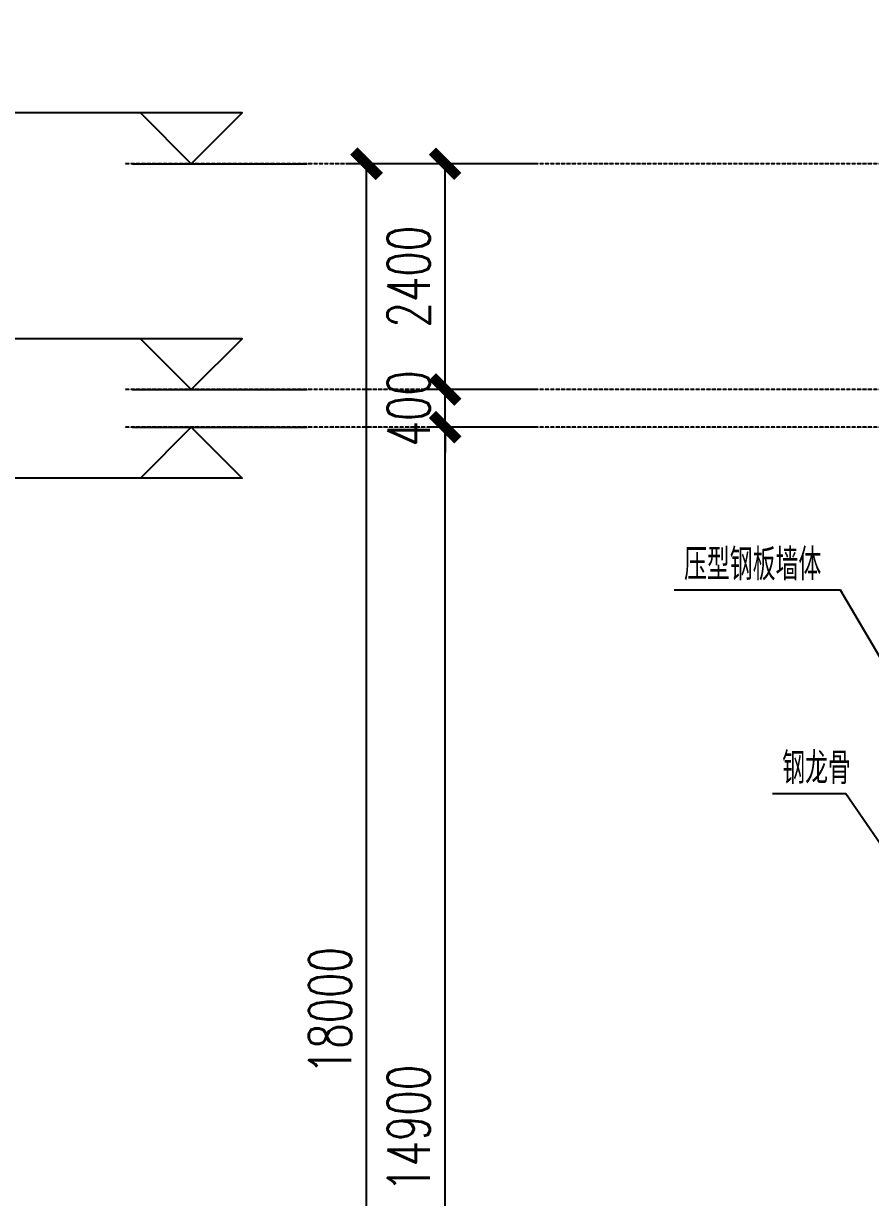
# Model space of a CAD drawing. Extents: x -599358 to 2865263, y -1062760 to 486533.
# Drawn here: x 969240 to 978244, y -674128 to -661653 of the extents above; entities that cross this region are included whole.
import ezdxf
from ezdxf.enums import TextEntityAlignment as Align

# ---------------------------------------------------------------- set-up
doc = ezdxf.new("R2010")
doc.units = 0
doc.linetypes.add('__DASH', pattern=[0.35, 0.25, -0.1])
doc.linetypes.add('DOTE', pattern=[2.42, 2, -0.2, 0.02, -0.2])
for name, color, linetype in [('3符号', 173, 'Continuous'), ('A-AXIS-DOTE', 14, 'DOTE'), ('A-AXIS-SYMB', 3, 'Continuous'), ('DIM', 173, 'Continuous'), ('PUB_TEXT', 7, 'Continuous')]:
    doc.layers.add(name, color=color, linetype=linetype)
doc.styles.add('_TCH_DIM', font='SIMPLEX', dxfattribs={"bigfont": 'GBCBIG'})
doc.styles.add('DHTEXT-1', font='romans.shx', dxfattribs={"width": 0.7, "bigfont": 'chinese.shx'})
doc.styles.add('卓越符号', font='ROMANS.shx', dxfattribs={"width": 0.7, "bigfont": 'CHINESE.shx'})
doc.dimstyles.new('ZN180', dxfattribs={"dimscale": 180, "dimtxt": 2.5, "dimasz": 1.5, "dimexe": 1, "dimexo": 2, "dimgap": 0.9, "dimtad": 1, "dimdec": 0, "dimdsep": 46, "dimtxsty": 'DHTEXT-1', "dimblk": 'ARCHTICK', "dimcen": 2.5, "dimclrd": 173, "dimclre": 173, "dimclrt": 7, "dimazin": 2, "dimtfac": 1, "dimtdec": 0, "dimtix": 1, "dimtmove": 2, "dimatfit": 3, "dimfxl": 0, "dimarcsym": 0})

# ---------------------------------------------------------------- blocks, each defined once
blk = doc.blocks.new('_ArchTick')
at = {"color": 0, "linetype": 'ByBlock', "const_width": 0.4}
blk.add_lwpolyline([(-0.5, -0.5), (0.5, 0.5)], dxfattribs=at)
blk = doc.blocks.new('*D1732')
at = {"layer": 'Defpoints', "color": 0, "ltscale": 1800, "transparency": 16777216}
for p in [(972887, -663143), (974220, -663143), (974220, -681143)]:
    blk.add_point(p, dxfattribs=at)
at = {"layer": 'DIM', "color": 173, "linetype": 'ByBlock', "lineweight": -2, "ltscale": 1800, "transparency": 16777216}
for p, q in [((973860, -663143), (972707, -663143)), ((972887, -681143), (972887, -663143)), ((973860, -681143), (972707, -681143))]:
    blk.add_line(p, q, dxfattribs=at)
at = {"layer": 'DIM', "color": 173, "lineweight": -2, "ltscale": 1800, "transparency": 16777216, "xscale": 270, "yscale": 270, "zscale": 270}
for p, rotation in [((972887, -663143), 90), ((972887, -681143), 270)]:
    blk.add_blockref('_ArchTick', p, dxfattribs=dict(at, rotation=rotation))
at = {"layer": 'DIM', "color": 7, "ltscale": 1800, "transparency": 16777216, "insert": (972500, -672143), "char_height": 450, "attachment_point": 5, "rotation": 90, "style": 'DHTEXT-1'}
blk.add_mtext('18000', dxfattribs=at)
blk = doc.blocks.new('*D1733')
at = {"layer": 'Defpoints', "color": 0, "ltscale": 1800, "transparency": 16777216}
for p in [(973722, -665943), (975055, -665943), (975055, -680843)]:
    blk.add_point(p, dxfattribs=at)
at = {"layer": 'DIM', "color": 173, "linetype": 'ByBlock', "lineweight": -2, "ltscale": 1800, "transparency": 16777216}
for p, q in [((974695, -665943), (973542, -665943)), ((973722, -680843), (973722, -665943)), ((974695, -680843), (973542, -680843))]:
    blk.add_line(p, q, dxfattribs=at)
at = {"layer": 'DIM', "color": 173, "lineweight": -2, "ltscale": 1800, "transparency": 16777216, "xscale": 270, "yscale": 270, "zscale": 270}
for p, rotation in [((973722, -665943), 90), ((973722, -680843), 270)]:
    blk.add_blockref('_ArchTick', p, dxfattribs=dict(at, rotation=rotation))
at = {"layer": 'DIM', "color": 7, "ltscale": 1800, "transparency": 16777216, "insert": (973335, -673393), "char_height": 450, "attachment_point": 5, "rotation": 90, "style": 'DHTEXT-1'}
blk.add_mtext('14900', dxfattribs=at)
blk = doc.blocks.new('*D1734')
at = {"layer": 'Defpoints', "color": 0, "ltscale": 1800, "transparency": 16777216}
for p in [(973722, -665543), (975055, -665543), (975055, -665943)]:
    blk.add_point(p, dxfattribs=at)
at = {"layer": 'DIM', "color": 173, "linetype": 'ByBlock', "lineweight": -2, "ltscale": 1800, "transparency": 16777216}
for p, q in [((973722, -665543), (973722, -665273)), ((974695, -665543), (973542, -665543)), ((973722, -665943), (973722, -665543)), ((974695, -665943), (973542, -665943)), ((973722, -665943), (973722, -666213))]:
    blk.add_line(p, q, dxfattribs=at)
at = {"layer": 'DIM', "color": 173, "lineweight": -2, "ltscale": 1800, "transparency": 16777216, "xscale": 270, "yscale": 270, "zscale": 270}
for p, rotation in [((973722, -665543), 270), ((973722, -665943), 90)]:
    blk.add_blockref('_ArchTick', p, dxfattribs=dict(at, rotation=rotation))
at = {"layer": 'DIM', "color": 7, "ltscale": 1800, "transparency": 16777216, "insert": (973335, -665743), "char_height": 450, "attachment_point": 5, "rotation": 90, "style": 'DHTEXT-1'}
blk.add_mtext('400', dxfattribs=at)
blk = doc.blocks.new('*D1735')
at = {"layer": 'Defpoints', "color": 0, "ltscale": 1800, "transparency": 16777216}
for p in [(973722, -663143), (975055, -663143), (975055, -665543)]:
    blk.add_point(p, dxfattribs=at)
at = {"layer": 'DIM', "color": 173, "linetype": 'ByBlock', "lineweight": -2, "ltscale": 1800, "transparency": 16777216}
for p, q in [((974695, -663143), (973542, -663143)), ((973722, -665543), (973722, -663143)), ((974695, -665543), (973542, -665543))]:
    blk.add_line(p, q, dxfattribs=at)
at = {"layer": 'DIM', "color": 173, "lineweight": -2, "ltscale": 1800, "transparency": 16777216, "xscale": 270, "yscale": 270, "zscale": 270}
for p, rotation in [((973722, -663143), 90), ((973722, -665543), 270)]:
    blk.add_blockref('_ArchTick', p, dxfattribs=dict(at, rotation=rotation))
at = {"layer": 'DIM', "color": 7, "ltscale": 1800, "transparency": 16777216, "insert": (973335, -664343), "char_height": 450, "attachment_point": 5, "rotation": 90, "style": 'DHTEXT-1'}
blk.add_mtext('2400', dxfattribs=at)
blk = doc.blocks.new('*U612')
at = {"ltscale": 10}
blk.add_line((3.475, 0), (-6.849, 0), dxfattribs=at)
blk.add_lwpolyline([(3, 3), (0, 0), (-3, 3), (13.45, 3)])
at = {"color": 0, "style": '卓越符号', "width": 0.7, "flags": 8}
blk.add_attdef('±0.000', text='', height=3.5, dxfattribs=at).set_placement((13.45, 4.35), align=Align.RIGHT)
blk = doc.blocks.new('*U613')
at = {"ltscale": 10}
blk.add_line((3.475, 0), (-6.849, 0), dxfattribs=at)
blk.add_lwpolyline([(3, -3), (0, 0), (-3, -3), (13.45, -3)])
at = {"color": 0, "style": '卓越符号', "width": 0.7, "flags": 8}
blk.add_attdef('±0.000', text='', height=3.5, dxfattribs=at).set_placement((13.45, -7.85), align=Align.RIGHT)

msp = doc.modelspace()

# ---------------------------------------------------------------- linework, layer by layer
at = {"layer": 'A-AXIS-DOTE', "linetype": '__DASH', "ltscale": 2}
for p, q in [((1070356.7, -663143.2), (970318.1, -663143.2)), ((1070356.7, -665543.2), (970318.1, -665543.2)), ((1070356.7, -665943.2), (970318.1, -665943.2))]:
    msp.add_line(p, q, dxfattribs=at)
at = {"layer": 'A-AXIS-SYMB'}
for p, q in [((977923.7, -667675.4), (976157.2, -667675.4)), ((978488, -668630.1), (977923.7, -667675.4)), ((977981.9, -669839.7), (977200.8, -669839.7)), ((978639.3, -670794.4), (977981.9, -669839.7))]:
    msp.add_line(p, q, dxfattribs=at)

# ---------------------------------------------------------------- block references
at = {"layer": '3符号', "color": 7}
ref = msp.add_blockref('*U612', (971023.6, -663143.2), dxfattribs=dict(at, xscale=-180, yscale=180, zscale=180))
ref.add_attrib('±0.000', '17.700（女儿墙）', dxfattribs={"layer": '0', "color": 0, "height": 630, "style": '卓越符号', "width": 0.7}).set_placement((968602.6, -662360.2), align=Align.RIGHT)
ref = msp.add_blockref('*U612', (971023.6, -665543.2), dxfattribs=dict(at, xscale=-180, yscale=180, zscale=180))
ref.add_attrib('±0.000', '15.300（结）', dxfattribs={"layer": '0', "color": 0, "height": 630, "style": '卓越符号', "width": 0.7}).set_placement((968602.6, -664760.2), align=Align.RIGHT)
ref = msp.add_blockref('*U613', (971023.6, -665943.2), dxfattribs=dict(at, xscale=-180, yscale=180, zscale=180))
ref.add_attrib('±0.000', '14.900（结）', dxfattribs={"layer": '0', "color": 0, "height": 630, "style": '卓越符号', "width": 0.7}).set_placement((968602.6, -667435.8), align=Align.RIGHT)

# ---------------------------------------------------------------- texts
at = {"layer": 'PUB_TEXT', "style": '_TCH_DIM'}
for s, p in [('压型钢板墙体', (976262.2, -667570.4)), ('钢龙骨', (977305.8, -669734.7))]:
    msp.add_text(s, height=337.59, dxfattribs=at).set_placement(p)

# ---------------------------------------------------------------- dimensions: what is measured, and where the dimension line sits
at = {"layer": 'DIM', "ltscale": 1800}
for p1, p2, picture, middle in [((974220.4, -681143.2), (974220.4, -663143.2), '*D1732', (972500, -672143.2)), ((975055.4, -665543.2), (975055.4, -663143.2), '*D1735', (973335, -664343.2)), ((975055.4, -665943.2), (975055.4, -665543.2), '*D1734', (973335, -665743.2)), ((975055.4, -680843.2), (975055.4, -665943.2), '*D1733', (973335, -673393.2))]:
    dim = msp.add_aligned_dim(p1=p1, p2=p2, distance=1333.3, dimstyle='ZN180', dxfattribs=at)
    dim.commit()
    dim.dimension.update_dxf_attribs({"geometry": picture, "text_midpoint": middle})

doc.saveas('drawing.dxf')
